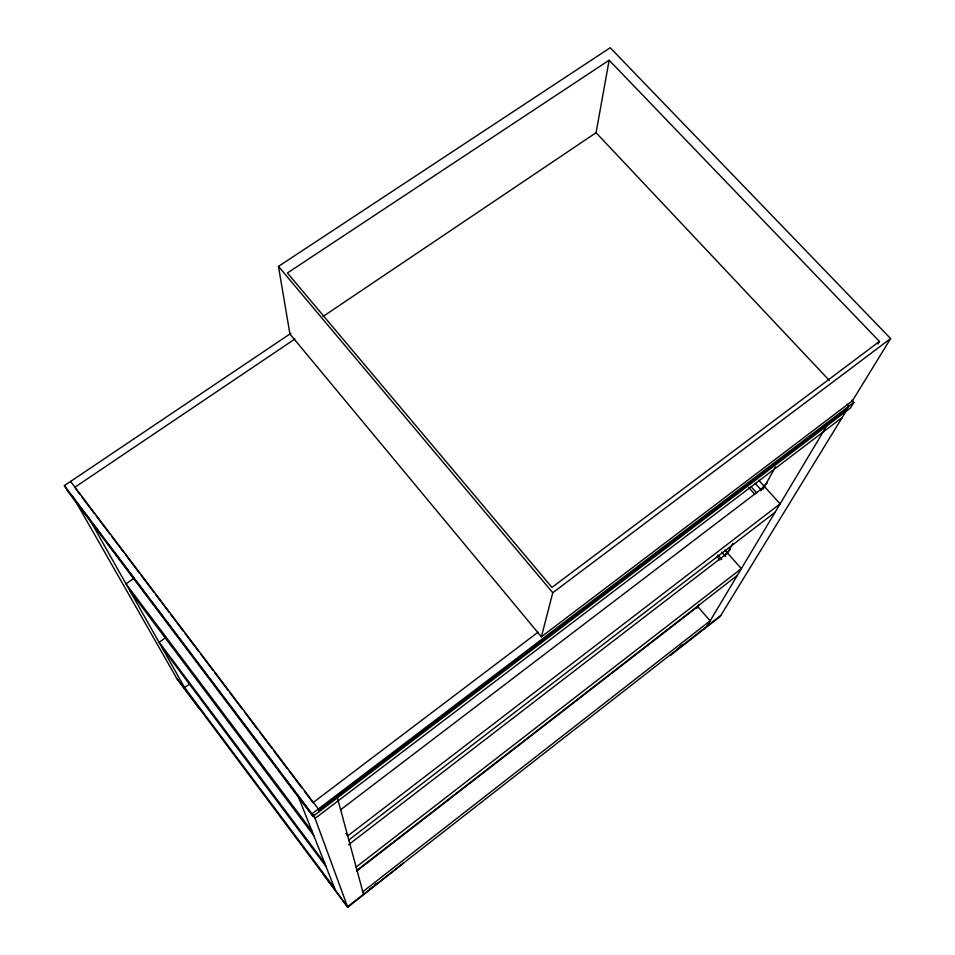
<?xml version="1.0" encoding="UTF-8"?>
<svg xmlns="http://www.w3.org/2000/svg" width="955" height="955" viewBox="0 0 955 955"><rect width="100%" height="100%" fill="white"/><g stroke="black" fill="none" stroke-linecap="round" stroke-linejoin="round"><path stroke-width="1.43" d="M323.077 316.451L596.075 132.709L609.159 60.213L879.436 341.436L877.932 343.943M541.389 636.806L552.778 592.709L890.609 338.571L610.209 47.75L278.466 266.397L289.914 333.999L541.389 636.806L852.457 400.778L890.609 338.571M724.941 555.715L726.851 552.265L730.193 549.71M760.98 490.691L763.714 485.749L767.163 483.123M670.959 654.342L670.386 655.369L720.166 616.512L847.479 408.907M696.804 608.323L698.965 604.431M727.113 553.828L732.879 543.443M763.117 489.079L775.46 466.888M706.867 626.325L827.328 424.868M845.247 411.927L848.697 406.293L846.655 404.12M851.872 400.157L853.913 402.33L850.428 407.988L312.93 816.418L67.351 490.751L64.391 485.606L290.977 333.283M720.846 615.402L347.548 906.773L176.412 677.799M323.506 874.589L347.727 907.25L403.655 862.986M362.805 891.755L710.138 620.834L697.771 606.592L356.609 871.151M356.991 870.268L737.332 575.364M356.131 867.068L741.355 568.643L727.543 553.04L348.587 844.721M348.814 840.006L775.066 512.274M340.839 809.613L764.489 486.608L780.104 503.846L347.716 835.923L345.925 833.572M312.93 816.418L311.963 813.827L853.913 402.33M318.791 810.306L846.966 409.122M842.191 417.514L315.066 818.399L311.485 813.648M313.347 802.391L538.023 632.21M879.436 341.436L551.978 587.432L287.395 272.987L609.159 60.213M189.138 684.305L184.601 687.576L334.608 888.222M166.242 637.224L159.151 642.261L324.676 863.129M134.249 578.109L126.012 583.851L312.142 831.483M294.892 339.013L74.956 487.193L76.388 489.772M596.075 132.709L829.25 380.341M758.712 480.234L763.714 485.749M755.095 483.242L761.075 489.855M750.869 486.453L756.849 493.078M748.684 487.468L754.677 494.105M724.881 550.044L726.851 552.265M721.682 552.062L725.621 556.514M717.885 554.974L721.825 559.439M716.954 556.693L719.891 560.036M278.466 266.397L552.778 592.709M70.598 481.439L318.337 808.992L319.245 811.619M76.543 489.963L80.125 494.714M81.927 497.089L94.485 513.695M96.276 516.07L109.73 533.869M111.532 536.244L124.09 552.85M125.881 555.225L139.346 573.024M141.137 575.388L153.695 592.005M155.498 594.38L168.951 612.167M170.742 614.543L183.312 631.16M185.103 633.523L198.556 651.322M200.359 653.698L212.917 670.303M214.708 672.678L228.173 690.477M229.964 692.853L242.522 709.458M244.325 711.833L257.778 729.632M259.569 732.008L272.139 748.613M273.93 750.988L287.383 768.787M289.186 771.163L301.744 787.768M304.43 791.325L313.407 803.191M64.391 485.606L311.963 813.827M77.403 503.285L89.961 519.938M91.752 522.313L101.612 535.397M107.891 543.717L119.554 559.176M121.345 561.552L133.903 578.205M135.694 580.58L148.252 597.233M151.845 601.984L163.496 617.443M165.287 619.819L177.845 636.472M179.647 638.847L192.194 655.5M195.787 660.251L207.45 675.71M209.241 678.086L221.799 694.739M223.589 697.114L236.148 713.767M237.938 716.143L251.392 733.977M253.182 736.353L265.741 753.006M267.531 755.381L280.09 772.034M284.578 777.979L295.334 792.244M297.136 794.62L309.683 811.273M130.25 591.36L313.789 835.637M162.505 648.206L325.965 866.376M72.556 495.955L176.973 678.778L199.118 708.407L198.604 707.488M88.636 517.682L187.335 692.411M297.483 794.453L335.635 890.824M313.67 814.579L347.727 907.25M337.127 796.757L363.497 894.322M376.33 883.793A8.571 1.039 -38.4 0 1 374.647 885.201M377.929 882.623A31.073 3.808 -38.4 0 1 375.888 884.282M372.76 886.765A31.073 3.808 -38.4 0 1 369.621 889.177M682.431 645.031A29.02 3.438 -40.1 0 1 676.832 649.4M682.359 644.959A8.01 0.931 -40.1 0 1 681.166 645.723"/></g></svg>
